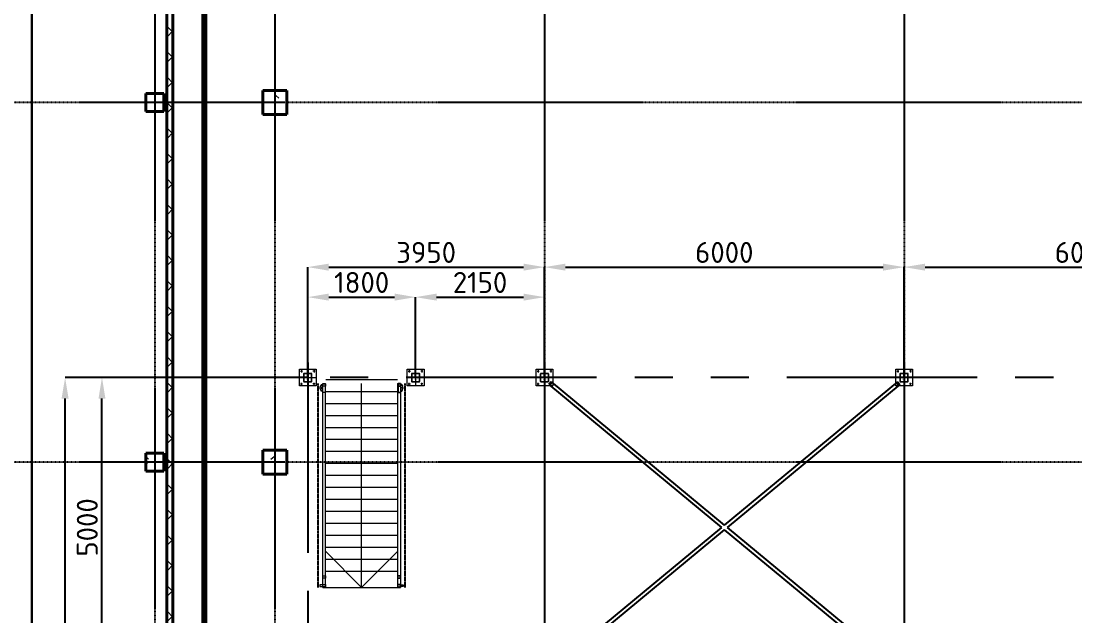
# Model space of a CAD drawing. Header units: millimetres. Extents: x 2140 to 223837, y 2113 to 170313.
# Drawn here: x 13429 to 31012, y 45192 to 55115 of the extents above; entities that cross this region are included whole.
import ezdxf
from ezdxf.enums import TextEntityAlignment as Align

# ---------------------------------------------------------------- set-up
doc = ezdxf.new("R2010")
doc.units = ezdxf.units.MM
for name, pattern in [('DASHDOT_axis', [24, 20, -1.5, 1, -1.5]), ('PHANTOM', [12.7, 6.35, -1.27, 1.27, -1.27, 1.27, -1.27]), ('Линия сетки', [22.225, 12.7, -3.175, 3.175, -3.175])]:
    doc.linetypes.add(name, pattern=pattern)
for name, color, linetype in [('0_ANNOT_Dimensions', 7, 'Continuous'), ('43.СЖ', 152, 'Continuous'), ('Стены', 7, 'Continuous')]:
    doc.layers.add(name, color=color, linetype=linetype)
for name, color, linetype, lineweight in [('40.Колонны', 7, 'Continuous', 20), ('47.Лестница', 154, 'Continuous', 15), ('A-DETL-GENF', 7, 'Continuous', 18), ('S-COLS', 7, 'Continuous', 18)]:
    doc.layers.add(name, color=color, linetype=linetype, lineweight=lineweight)
doc.styles.add('GOST', font='isocpeur.ttf')
doc.styles.get("Standard").update_dxf_attribs({"font": 'isocpeur.ttf'})
doc.dimstyles.new('100', dxfattribs={"dimtxt": 100, "dimasz": 100, "dimexe": 1, "dimexo": 10, "dimgap": 40, "dimtad": 1, "dimdec": 0, "dimzin": 0, "dimdsep": 46, "dimtxsty": 'Standard', "dimcen": 0.09, "dimadec": 0, "dimazin": 0, "dimtfac": 1, "dimtdec": 0, "dimtofl": 0, "dimtmove": 0, "dimatfit": 3, "dimfxl": 1, "dimtolj": 1, "dimtzin": 0, "dimarcsym": 0})
doc.dimstyles.new('350', dxfattribs={"dimtxt": 350, "dimasz": 350, "dimexe": 1, "dimexo": 10, "dimgap": 70, "dimtad": 1, "dimdec": 0, "dimzin": 0, "dimdsep": 46, "dimtxsty": 'Standard', "dimcen": 0.09, "dimadec": 0, "dimazin": 0, "dimtfac": 1, "dimtdec": 0, "dimtofl": 0, "dimtmove": 0, "dimatfit": 3, "dimfxl": 1, "dimtolj": 1, "dimtzin": 0, "dimarcsym": 0})
doc.dimstyles.new('Блоки мезонина', dxfattribs={"dimtxt": 10, "dimasz": 0.18, "dimexe": 0.18, "dimexo": 0.0625, "dimgap": 0.09, "dimtad": 0, "dimdec": 0, "dimzin": 0, "dimdsep": 46, "dimtxsty": 'GOST', "dimblk": 'NONE', "dimcen": 0.09, "dimse1": 1, "dimse2": 1, "dimsd1": 1, "dimsd2": 1, "dimadec": 0, "dimazin": 0, "dimtfac": 1, "dimtdec": 0, "dimtofl": 0, "dimtmove": 0, "dimatfit": 3, "dimldrblk": 'NONE', "dimfxl": 1, "dimtolj": 1, "dimtzin": 0, "dimarcsym": 0})
pattern_1 = [(45, (61770, 82517.75), (-212.132, 212.132), []), (135, (61770, 82517.75), (-212.132, -212.132), [])]

# ---------------------------------------------------------------- blocks, each defined once
blk = doc.blocks.new('Сборный железобетон-Колонна квадратного сечения - 400x400-V113-В_АР_ПЭ_01 Этаж')
at = {"layer": 'S-COLS', "lineweight": 9}
h = blk.add_hatch(dxfattribs=at)
h.set_pattern_fill('FP_112', color=256, style=0, pattern_type=2)
h.set_pattern_definition([(50, (46223.1, 30897.8), (1457.472, -127.512), [152.4, -1676.4]), (355, (46223.1, 30897.8), (-281.942, 1528.454), [121.92, -1341.12]), (100.451, (46344.6, 30887.2), (1175.54, 1400.933), [129.52, -1424.72]), (46.184, (46223.1, 31304.2), (2168.63, -336.34), [228.6, -2514.6]), (96.636, (46403.8, 31276.2), (1899.22, 1979.42), [194.28, -2137.08]), (351.184, (46223, 31304.2), (1899.24, 1979.4), [182.88, -2011.68]), (21, (46426.3, 31202.6), (1212.915, -818.121), [152.4, -1676.4]), (326, (46426.3, 31202.6), (494.417, 1473.504), [121.92, -1341.12]), (71.451, (46527.4, 31134.4), (1707.337, 655.37), [129.52, -1424.72]), (37.5, (46223.1, 30897.8), (24.7094, 676.44), [67.056, -1257.808, 67.056, -2640.584]), (37.5, (46223.1, 30897.8), (24.7094, 676.44), [-1391.92, -1294.384, 67.056, -1279.144]), (7.5, (46223.1, 30897.8), (534.558, 801.444), [67.056, -709.168, 67.056, -1227.328, -513.08]), (7.5, (46223.1, 30897.8), (534.558, 801.444), [-2070.608, 67.056, -446.024]), (327.5, (45769.96, 30897.8), (1084.7275, -45.831), [67.056, -440.944, 67.056, -3621.024]), (327.5, (45769.96, 30897.8), (1084.7275, -45.831), [-575.056, -1517.904, 67.056, -2036.064]), (317.5, (45566.8, 30897.8), (1185.035, 203.414), [67.056, -593.344, 67.056, -985.52, -1493.52]), (317.5, (45566.8, 30897.8), (1185.035, 203.414), [-1712.976, 67.056, -1426.464])])
h.paths.add_polyline_path([(-225, -175), (175, -175), (173, 225), (-225, 225)], flags=0)
at = {"layer": 'S-COLS', "lineweight": 40}
for p, q in [((-223, 225), (-225, 225)), ((-225, 225), (-225, -175)), ((173, 225), (-223, 225)), ((175, 225), (173, 225)), ((175, -175), (175, 225)), ((-225, -175), (-223, -175)), ((-223, -175), (173, -175)), ((173, -175), (175, -175))]:
    blk.add_line(p, q, dxfattribs=at)
blk = doc.blocks.new('Сборный железобетон-Колонна квадратного сечения - 300x300-V99-В_АР_ПЭ_01 Этаж')
at = {"layer": 'S-COLS', "lineweight": 40}
for p, q in [((-173, 175), (-175, 175)), ((-175, 175), (-175, -125)), ((123, 175), (-173, 175)), ((125, 175), (123, 175)), ((125, -125), (125, 175)), ((-175, -125), (-173, -125)), ((-173, -125), (123, -125)), ((123, -125), (125, -125))]:
    blk.add_line(p, q, dxfattribs=at)
blk = doc.blocks.new('Сборный железобетон-Колонна квадратного сечения - 300x300-V100-В_АР_ПЭ_01 Этаж')
at = {"layer": 'S-COLS', "lineweight": 9}
h = blk.add_hatch(dxfattribs=at)
h.set_pattern_fill('FP_98', color=256, style=0, pattern_type=2)
h.set_pattern_definition([(50, (49223.1, 36897.8), (1457.472, -127.512), [152.4, -1676.4]), (355, (49223.1, 36897.8), (-281.942, 1528.454), [121.92, -1341.12]), (100.451, (49344.6, 36887.2), (1175.54, 1400.933), [129.52, -1424.72]), (46.184, (49223.1, 37304.2), (2168.63, -336.34), [228.6, -2514.6]), (96.636, (49403.8, 37276.2), (1899.22, 1979.42), [194.28, -2137.08]), (351.184, (49223, 37304.2), (1899.24, 1979.4), [182.88, -2011.68]), (21, (49426.3, 37202.6), (1212.915, -818.121), [152.4, -1676.4]), (326, (49426.3, 37202.6), (494.417, 1473.504), [121.92, -1341.12]), (71.451, (49527.4, 37134.4), (1707.337, 655.37), [129.52, -1424.72]), (37.5, (49223.1, 36897.8), (24.7094, 676.4402), [67.056, -1257.808, 67.056, -2640.584]), (37.5, (49223.1, 36897.8), (24.7094, 676.4402), [-1391.92, -1294.384, 67.056, -1279.144]), (7.5, (49223.1, 36897.8), (534.558, 801.444), [67.056, -709.168, 67.056, -1227.328, -513.08]), (7.5, (49223.1, 36897.8), (534.558, 801.444), [-2070.608, 67.056, -446.024]), (327.5, (48769.96, 36897.8), (1084.7275, -45.831), [67.056, -440.944, 67.056, -3621.024]), (327.5, (48769.96, 36897.8), (1084.7275, -45.831), [-575.056, -1517.904, 67.056, -2036.064]), (317.5, (48566.8, 36897.8), (1185.035, 203.414), [67.056, -593.344, 67.056, -985.52, -1493.52]), (317.5, (48566.8, 36897.8), (1185.035, 203.414), [-1712.976, 67.056, -1426.464])])
h.paths.add_polyline_path([(123, -125), (125, -125), (123, 175), (-175, 175), (-173, -125)], flags=0)
at = {"layer": 'S-COLS', "lineweight": 40}
for p, q in [((-173, 175), (-175, 175)), ((-175, 175), (-175, -125)), ((123, 175), (-173, 175)), ((125, 175), (123, 175)), ((125, -125), (125, 175)), ((-175, -125), (-173, -125)), ((-173, -125), (123, -125)), ((123, -125), (125, -125))]:
    blk.add_line(p, q, dxfattribs=at)
blk = doc.blocks.new('Сборный железобетон-Колонна квадратного сечения - 400x400-V114-В_АР_ПЭ_01 Этаж')
at = {"layer": 'S-COLS', "lineweight": 9}
h = blk.add_hatch(dxfattribs=at)
h.set_pattern_fill('FP_113', color=256, style=0, pattern_type=2)
h.set_pattern_definition([(50, (46223.1, 36897.8), (1457.472, -127.512), [152.4, -1676.4]), (355, (46223.1, 36897.8), (-281.942, 1528.454), [121.92, -1341.12]), (100.451, (46344.6, 36887.2), (1175.54, 1400.933), [129.52, -1424.72]), (46.184, (46223.1, 37304.2), (2168.63, -336.34), [228.6, -2514.6]), (96.636, (46403.8, 37276.2), (1899.22, 1979.42), [194.28, -2137.08]), (351.184, (46223, 37304.2), (1899.24, 1979.4), [182.88, -2011.68]), (21, (46426.3, 37202.6), (1212.915, -818.121), [152.4, -1676.4]), (326, (46426.3, 37202.6), (494.417, 1473.504), [121.92, -1341.12]), (71.451, (46527.4, 37134.4), (1707.337, 655.37), [129.52, -1424.72]), (37.5, (46223.1, 36897.8), (24.7094, 676.4402), [67.056, -1257.808, 67.056, -2640.584]), (37.5, (46223.1, 36897.8), (24.7094, 676.4402), [-1391.92, -1294.384, 67.056, -1279.144]), (7.5, (46223.1, 36897.8), (534.558, 801.444), [67.056, -709.168, 67.056, -1227.328, -513.08]), (7.5, (46223.1, 36897.8), (534.558, 801.444), [-2070.608, 67.056, -446.024]), (327.5, (45769.96, 36897.8), (1084.7275, -45.831), [67.056, -440.944, 67.056, -3621.024]), (327.5, (45769.96, 36897.8), (1084.7275, -45.831), [-575.056, -1517.904, 67.056, -2036.064]), (317.5, (45566.8, 36897.8), (1185.035, 203.414), [67.056, -593.344, 67.056, -985.52, -1493.52]), (317.5, (45566.8, 36897.8), (1185.035, 203.414), [-1712.976, 67.056, -1426.464])])
h.paths.add_polyline_path([(173, -175), (175, -175), (173, 225), (-225, 225), (-223, -175)], flags=0)
at = {"layer": 'S-COLS', "lineweight": 40}
for p, q in [((-223, 225), (-225, 225)), ((-225, 225), (-225, -175)), ((173, 225), (-223, 225)), ((175, 225), (173, 225)), ((175, -175), (175, 225)), ((-225, -175), (-223, -175)), ((-223, -175), (173, -175)), ((173, -175), (175, -175))]:
    blk.add_line(p, q, dxfattribs=at)
blk = doc.blocks.new('Линия разрыва - Линия разрыва-794957-В_АР_ПЭ_01 Этаж')
at = {"layer": 'A-DETL-GENF', "lineweight": 30}
blk.add_line((-81972, 0), (-243, 0), dxfattribs=at)
blk = doc.blocks.new('Помещение')
at = {"lineweight": 9}
h = blk.add_hatch(dxfattribs=at)
h.set_pattern_fill('FP_99', color=256, style=0, pattern_type=2)
h.set_pattern_definition(pattern_1)
h.paths.add_polyline_path([(13723.9036, 33324.9347), (13821.9036, 33324.9347), (13819.9036, 34344.9347), (13723.9036, 34344.9347), (13723.9036, 33344.9347)], flags=0)
h.paths.add_polyline_path([(13819.9036, 35354.9347), (13819.9036, 94644.9347), (13723.9036, 94644.9347), (13723.9036, 35354.9347)], flags=0)
h.paths.add_polyline_path([(13819.9036, 98844.9347), (13819.9036, 136644.9347), (13723.9036, 136644.9347), (13723.9036, 98844.9347)], flags=0)
h.paths.add_polyline_path([(13723.9036, 140844.9347), (13819.9036, 140844.9347), (13817.9036, 159946.9347), (13723.9036, 159944.9347), (13723.9036, 148287.773)], flags=0)
h = blk.add_hatch(dxfattribs=at)
h.set_pattern_fill('FP_99', color=256, style=0, pattern_type=2)
h.set_pattern_definition(pattern_1)
h.paths.add_polyline_path([(14369.9036, 36444.9347), (14369.9036, 94644.9347), (14323.9036, 94644.9347), (14323.9036, 36444.9347)], flags=0)
h.paths.add_polyline_path([(14369.9036, 98844.9347), (14369.9036, 136644.9347), (14323.9036, 136644.9347), (14323.9036, 98844.9347)], flags=0)
h.paths.add_polyline_path([(14323.9036, 140844.9347), (14369.9036, 140844.9347), (14369.9036, 159946.9347), (14323.9036, 159944.9347), (14323.9036, 148287.773)], flags=0)
at = {"color": 9, "linetype": 'Линия сетки', "true_color": 0xc7c8ca}
for p, q in [((13521.9036, 162172.4828), (13521.9036, 21779.4514)), ((15521.9036, 162172.4828), (15521.9036, 19239.4514)), ((20021.9036, 162172.4828), (20021.9036, 22887.2413)), ((26021.9036, 162172.4828), (26021.9036, 22887.2413)), ((113992.9741, 51644.9347), (7061.0864, 51644.9347)), ((113992.9741, 45644.9347), (7061.0864, 45644.9347))]:
    blk.add_line(p, q, dxfattribs=at)
at = {"lineweight": 18}
for p, q in [((13723.9036, 35354.9347), (13723.9036, 94644.9347)), ((13819.9036, 36444.9347), (13819.9036, 94644.9347)), ((14323.9036, 36444.9347), (14323.9036, 94644.9347)), ((14369.9036, 36444.9347), (14369.9036, 94644.9347))]:
    blk.add_line(p, q, dxfattribs=at)
at = {"lineweight": 40}
for p, q in [((13821.9036, 36446.9347), (13821.9036, 94644.9347)), ((14321.9036, 94644.9347), (14321.9036, 36446.9347)), ((14371.9036, 36446.9347), (14371.9036, 94644.9347)), ((13721.9036, 57244.9347), (13721.9036, 35354.9347))]:
    blk.add_line(p, q, dxfattribs=at)
at = {"rotation": 89.99999999999982}
blk.add_blockref('Линия разрыва - Линия разрыва-794957-В_АР_ПЭ_01 Этаж', (11467.3036, 99887.9109), dxfattribs=at)
for name, p in [('Сборный железобетон-Колонна квадратного сечения - 300x300-V99-В_АР_ПЭ_01 Этаж', (13546.9036, 51619.9347)), ('Сборный железобетон-Колонна квадратного сечения - 400x400-V113-В_АР_ПЭ_01 Этаж', (15546.9036, 51619.9347)), ('Сборный железобетон-Колонна квадратного сечения - 400x400-V113-В_АР_ПЭ_01 Этаж', (15546.9036, 51619.9347)), ('Сборный железобетон-Колонна квадратного сечения - 300x300-V100-В_АР_ПЭ_01 Этаж', (13546.9036, 45619.9347)), ('Сборный железобетон-Колонна квадратного сечения - 400x400-V114-В_АР_ПЭ_01 Этаж', (15546.9036, 45619.9347))]:
    blk.add_blockref(name, p)
blk = doc.blocks.new('*D1694')
at = {"layer": '0_ANNOT_Dimensions', "color": 0, "lineweight": -2, "transparency": 16777216}
for p, q in [((-50, 12760), (-50, 14594)), ((3900, 12760), (3900, 14594)), ((300, 14593), (3550, 14593))]:
    blk.add_line(p, q, dxfattribs=at)
at = {"layer": '0_ANNOT_Dimensions', "color": 0, "transparency": 16777216}
for points in [[(300, 14651), (300, 14534), (-50, 14593)], [(3550, 14651), (3550, 14534), (3900, 14593)]]:
    blk.add_solid(points, dxfattribs=at)
at = {"layer": 'Defpoints', "color": 0, "transparency": 16777216}
for p in [(3900, 14593), (-50, 12750), (3900, 12750)]:
    blk.add_point(p, dxfattribs=at)
at = {"layer": '0_ANNOT_Dimensions', "color": 0, "transparency": 16777216, "insert": (1925, 14838), "char_height": 350, "attachment_point": 5}
blk.add_mtext('\\A1;3950', dxfattribs=at)
blk = doc.blocks.new('*D1695')
at = {"layer": '0_ANNOT_Dimensions', "color": 0, "lineweight": -2, "transparency": 16777216}
for p, q in [((3900, 12760), (3900, 14594)), ((9900, 12760), (9900, 14594)), ((4250, 14593), (9550, 14593))]:
    blk.add_line(p, q, dxfattribs=at)
at = {"layer": '0_ANNOT_Dimensions', "color": 0, "transparency": 16777216}
for points in [[(4250, 14651), (4250, 14534), (3900, 14593)], [(9550, 14651), (9550, 14534), (9900, 14593)]]:
    blk.add_solid(points, dxfattribs=at)
at = {"layer": 'Defpoints', "color": 0, "transparency": 16777216}
for p in [(9900, 14593), (3900, 12750), (9900, 12750)]:
    blk.add_point(p, dxfattribs=at)
at = {"layer": '0_ANNOT_Dimensions', "color": 0, "transparency": 16777216, "insert": (6900, 14838), "char_height": 350, "attachment_point": 5}
blk.add_mtext('\\A1;6000', dxfattribs=at)
blk = doc.blocks.new('*D1696')
at = {"layer": '0_ANNOT_Dimensions', "color": 0, "lineweight": -2, "transparency": 16777216}
for p, q in [((-60, 12750), (-3484, 12750)), ((-3483, 8100), (-3483, 12400)), ((-60, 7750), (-3484, 7750))]:
    blk.add_line(p, q, dxfattribs=at)
at = {"layer": '0_ANNOT_Dimensions', "color": 0, "transparency": 16777216}
for points in [[(-3541, 12400), (-3425, 12400), (-3483, 12750)], [(-3541, 8100), (-3425, 8100), (-3483, 7750)]]:
    blk.add_solid(points, dxfattribs=at)
at = {"layer": 'Defpoints', "color": 0, "transparency": 16777216}
for p in [(-3483, 12750), (-50, 12750), (-50, 7750)]:
    blk.add_point(p, dxfattribs=at)
at = {"layer": '0_ANNOT_Dimensions', "color": 0, "transparency": 16777216, "insert": (-3728, 10250), "char_height": 350, "attachment_point": 5, "rotation": 90}
blk.add_mtext('\\A1;5000', dxfattribs=at)
blk = doc.blocks.new('*D1699')
at = {"layer": '0_ANNOT_Dimensions', "color": 0, "lineweight": -2, "transparency": 16777216}
for p, q in [((-1146, 12750), (-4099, 12750)), ((-4098, 400), (-4098, 12400)), ((-60, 50), (-4099, 50))]:
    blk.add_line(p, q, dxfattribs=at)
at = {"layer": '0_ANNOT_Dimensions', "color": 0, "transparency": 16777216}
for points in [[(-4157, 12400), (-4040, 12400), (-4098, 12750)], [(-4157, 400), (-4040, 400), (-4098, 50)]]:
    blk.add_solid(points, dxfattribs=at)
at = {"layer": 'Defpoints', "color": 0, "transparency": 16777216}
for p in [(-4098, 12750), (-1136, 12750), (-50, 50)]:
    blk.add_point(p, dxfattribs=at)
at = {"layer": '0_ANNOT_Dimensions', "color": 0, "transparency": 16777216, "insert": (-4343, 6400), "char_height": 350, "attachment_point": 5, "rotation": 90}
blk.add_mtext('\\A1;12700', dxfattribs=at)
blk = doc.blocks.new('*U1683')
at = {"color": 1, "linetype": 'DASHDOT_axis'}
for p, q in [((-140, 0), (140, 0)), ((-122.5, 105), (-87.5, 105)), ((-105, 122.5), (-105, 87.5)), ((0, 140), (0, -140)), ((122.5, 105), (87.5, 105)), ((105, 122.5), (105, 87.5)), ((-122.5, -105), (-87.5, -105)), ((-105, -122.5), (-105, -87.5)), ((122.5, -105), (87.5, -105)), ((105, -122.5), (105, -87.5))]:
    blk.add_line(p, q, dxfattribs=at)
at = {"color": 0}
blk.add_lwpolyline([(-140, 140), (140, 140), (140, -140), (-140, -140)], close=True, dxfattribs=at)
for points in [[(-58.8, -70), (58.8, -70, 0.4142136), (70, -58.8), (70, 58.8, 0.4142136), (58.8, 70), (-58.8, 70, 0.4142136), (-70, 58.8), (-70, -58.8, 0.4142136)], [(-58.8, -64.4), (58.8, -64.4, 0.4142136), (64.4, -58.8), (64.4, 58.8, 0.4142136), (58.8, 64.4), (-58.8, 64.4, 0.4142136), (-64.4, 58.8), (-64.4, -58.8, 0.4142136)]]:
    blk.add_lwpolyline(points, format="xyb", close=True, dxfattribs=at)
at = {"layer": 'Defpoints', "color": 5}
blk.add_attdef('ККК', text='', height=20, dxfattribs=at).set_placement((0, -35.3), align=Align.CENTER)
blk = doc.blocks.new('*D1691')
at = {"layer": '0_ANNOT_Dimensions', "color": 0, "lineweight": -2, "transparency": 16777216}
for p, q in [((9900, 12760), (9900, 14594)), ((15900, 12760), (15900, 14594)), ((10250, 14593), (15550, 14593))]:
    blk.add_line(p, q, dxfattribs=at)
at = {"layer": '0_ANNOT_Dimensions', "color": 0, "transparency": 16777216}
for points in [[(10250, 14651), (10250, 14534), (9900, 14593)], [(15550, 14651), (15550, 14534), (15900, 14593)]]:
    blk.add_solid(points, dxfattribs=at)
at = {"layer": 'Defpoints', "color": 0, "transparency": 16777216}
for p in [(15900, 14593), (9900, 12750), (15900, 12750)]:
    blk.add_point(p, dxfattribs=at)
at = {"layer": '0_ANNOT_Dimensions', "color": 0, "transparency": 16777216, "insert": (12900, 14838), "char_height": 350, "attachment_point": 5}
blk.add_mtext('\\A1;6000', dxfattribs=at)
blk = doc.blocks.new('*U1684')
at = {"color": 0}
for p, q in [((4, 4826), (-35, 4780)), ((-35, 4780), (2848, 2395)), ((4, 4826), (2895, 2434)), ((5787, 4826), (2895, 2434)), ((5825, 4780), (2942, 2395)), ((5787, 4826), (5825, 4780)), ((2848, 2395), (-35, 10)), ((2895, 2356), (4, -36)), ((2895, 2356), (5787, -36)), ((2942, 2395), (5825, 10)), ((4, -36), (-35, 10)), ((5825, 10), (5787, -36))]:
    blk.add_line(p, q, dxfattribs=at)
at = {"style": 'GOST'}
blk.add_attdef('СЖ', (173, 0), '', height=50, dxfattribs=at)
blk = doc.blocks.new('*D1712')
at = {"layer": '0_ANNOT_Dimensions', "color": 0, "lineweight": -2, "transparency": 16777216}
for p, q in [((1750, 12760), (1750, 14093)), ((2100, 14092), (3550, 14092)), ((3900, 12760), (3900, 14093))]:
    blk.add_line(p, q, dxfattribs=at)
at = {"layer": '0_ANNOT_Dimensions', "color": 0, "transparency": 16777216}
for points in [[(2100, 14151), (2100, 14034), (1750, 14092)], [(3550, 14151), (3550, 14034), (3900, 14092)]]:
    blk.add_solid(points, dxfattribs=at)
at = {"layer": 'Defpoints', "color": 0, "transparency": 16777216}
for p in [(3900, 14092), (1750, 12750), (3900, 12750)]:
    blk.add_point(p, dxfattribs=at)
at = {"layer": '0_ANNOT_Dimensions', "color": 0, "transparency": 16777216, "insert": (2825, 14337), "char_height": 350, "attachment_point": 5}
blk.add_mtext('\\A1;2150', dxfattribs=at)
blk = doc.blocks.new('*D1710')
at = {"layer": '0_ANNOT_Dimensions', "color": 0, "lineweight": -2, "transparency": 16777216}
for p, q in [((-50, 12760), (-50, 14093)), ((300, 14092), (1400, 14092)), ((1750, 12760), (1750, 14093))]:
    blk.add_line(p, q, dxfattribs=at)
at = {"layer": '0_ANNOT_Dimensions', "color": 0, "transparency": 16777216}
for points in [[(300, 14151), (300, 14034), (-50, 14092)], [(1400, 14151), (1400, 14034), (1750, 14092)]]:
    blk.add_solid(points, dxfattribs=at)
at = {"layer": 'Defpoints', "color": 0, "transparency": 16777216}
for p in [(1750, 14092), (-50, 12750), (1750, 12750)]:
    blk.add_point(p, dxfattribs=at)
at = {"layer": '0_ANNOT_Dimensions', "color": 0, "transparency": 16777216, "insert": (850, 14337), "char_height": 350, "attachment_point": 5}
blk.add_mtext('\\A1;1800', dxfattribs=at)
blk = doc.blocks.new('*D1643')
at = {"layer": 'Defpoints', "color": 0, "transparency": 16777216}
for p in [(-600, 0), (600, 36), (600, 0)]:
    blk.add_point(p, dxfattribs=at)
at = {"layer": 'Defpoints', "color": 0, "transparency": 16777216, "insert": (588, 36), "char_height": 10, "attachment_point": 5, "style": 'GOST'}
blk.add_mtext('\\A1;1200', dxfattribs=at)
blk = doc.blocks.new('_None')
blk = doc.blocks.new('*D1652')
at = {"layer": 'Defpoints', "color": 0, "transparency": 16777216}
for p in [(-650, 0), (-698, -3400), (-650, -3400)]:
    blk.add_point(p, dxfattribs=at)
at = {"color": 0, "transparency": 16777216, "insert": (-708, -3340), "char_height": 20, "attachment_point": 5, "rotation": 90}
blk.add_mtext('\\A1;3400', dxfattribs=at)
blk = doc.blocks.new('*U1680')
at = {"color": 142}
blk.add_lwpolyline([(0, 0), (40, 0), (40, 148), (0, 148), (0, 130, -0.414214), (-5, 125), (-21, 125, 0.319979), (-26, 121), (-40, 82, 0.083206), (-40, 80), (-40, 62, 0.083206), (-40, 60), (-26, 21, 0.319979), (-21, 18), (-5, 18, -0.414214), (0, 13)], format="xyb", close=True, dxfattribs=at)
at = {"color": 0}
for centre, radius in [((-20, 71), 6), ((-20, 111), 3.5), ((-20, 31), 3.5)]:
    blk.add_circle(centre, radius, dxfattribs=at)
blk = doc.blocks.new('МК2 Сетка колонн и осей')
at = {"color": 9, "linetype": 'PHANTOM', "ltscale": 500, "true_color": 0xc7c8ca}
for p, q in [((-50, 13000), (-50, -260)), ((3900, 13000), (3900, -260)), ((9900, 13000), (9900, -260)), ((87320, 12750), (-477.4, 12750))]:
    blk.add_line(p, q, dxfattribs=at)
at = {"layer": '40.Колонны'}
for p in [(-50, 12750), (1750, 12750), (3900, 12750), (9900, 12750)]:
    blk.add_blockref('*U1683', p, dxfattribs=at).add_auto_attribs({'ККК': 'К140'})
at = {"layer": '43.СЖ', "color": 0}
blk.add_blockref('*U1684', (4005, 7855), dxfattribs=at).add_auto_attribs({'СЖ': 'СЖ1'})
at = {"layer": '0_ANNOT_Dimensions'}
for base, p1, p2, picture, middle in [((3900, 14592.8), (-50, 12750), (3900, 12750), '*D1694', (1925, 14837.8)), ((9900, 14592.8), (3900, 12750), (9900, 12750), '*D1695', (6900, 14837.8)), ((15900, 14592.8), (9900, 12750), (15900, 12750), '*D1691', (12900, 14837.8)), ((1750, 14092.4), (-50, 12750), (1750, 12750), '*D1710', (850, 14337.4)), ((3900, 14092.4), (1750, 12750), (3900, 12750), '*D1712', (2825, 14337.4))]:
    dim = blk.add_linear_dim(base=base, p1=p1, p2=p2, dimstyle='350', dxfattribs=at)
    dim.commit()
    dim.dimension.update_dxf_attribs({"geometry": picture, "text_midpoint": middle})
for base, p1, p2, picture, middle in [((-4098.3, 12750), (-50, 50), (-1136.4, 12750), '*D1699', (-4343.3, 6400)), ((-3483, 12750), (-50, 7750), (-50, 12750), '*D1696', (-3728, 10250))]:
    dim = blk.add_linear_dim(base=base, p1=p1, p2=p2, angle=90, dimstyle='350', dxfattribs=at)
    dim.commit()
    dim.dimension.update_dxf_attribs({"geometry": picture, "text_midpoint": middle})
blk = doc.blocks.new('*U1651')
at = {"color": 0}
for p, q in [((-649.5, -3400), (-649.5, 0)), ((649.5, 0), (-649.5, 0)), ((-600, -3400), (-600, 0)), ((0, 0), (-600, -600)), ((0, 0), (0, -3400)), ((0, 0), (598.1, -600)), ((600, 0), (600, -3400)), ((649.5, 0), (649.5, -3400)), ((598.1, -270), (-600, -270)), ((598.1, -470), (-600, -470)), ((598.1, -470), (-600, -470)), ((598.1, -670), (-600, -670)), ((598.1, -670), (-600, -670)), ((598.1, -870), (-600, -870)), ((598.1, -1070), (-600, -1070)), ((598.1, -1270), (-600, -1270)), ((598.1, -1470), (-600, -1470)), ((598.1, -1670), (-600, -1670)), ((598.1, -1870), (-600, -1870)), ((598.1, -2070), (-600, -2070)), ((598.1, -2270), (-600, -2270)), ((598.1, -2470), (-600, -2470)), ((598.1, -2670), (-600, -2670)), ((598.1, -2870), (-600, -2870)), ((598.1, -3070), (-600, -3070)), ((598.1, -3270), (-600, -3270)), ((-600, -3400), (-649.5, -3400)), ((598.1, -3470), (-600, -3470)), ((649.5, -3400), (600, -3400))]:
    blk.add_line(p, q, dxfattribs=at)
for points in [[(-644.5, -44), (-694.5, -44), (-694.5, -16), (-644.5, -16)], [(644.5, -44), (694.5, -44), (694.5, -16), (644.5, -16)], [(-644.5, -3395), (-604.5, -3395), (-604.5, -3355), (-644.5, -3355)], [(644.5, -3395), (604.5, -3395), (604.5, -3355), (644.5, -3355)]]:
    blk.add_lwpolyline(points, close=True)
at = {"lineweight": 5}
for points in [[(-644.5, -50), (-604.5, -50), (-604.5, -10), (-644.5, -10)], [(-644.5, -195), (-604.5, -195), (-604.5, -155), (-644.5, -155)], [(644.5, -50), (604.5, -50), (604.5, -10), (644.5, -10)], [(644.5, -195), (604.5, -195), (604.5, -155), (644.5, -155)]]:
    blk.add_lwpolyline(points, close=True, dxfattribs=at)
at = {"layer": 'Defpoints', "linetype": 'PHANTOM'}
for p, q in [((-724.5, 0), (-724.5, -3400)), ((724.5, 0), (724.5, -3400))]:
    blk.add_line(p, q, dxfattribs=at)
at = {"color": 0}
blk.add_blockref('*U1680', (-649.5, -3400), dxfattribs=at)
at = {"color": 0, "xscale": -1, "rotation": 359.9999999999879}
blk.add_blockref('*U1680', (649.5, -3400), dxfattribs=at)
at = {"color": 0}
dim = blk.add_linear_dim(base=(-698.2, -3400), p1=(-649.5, 0), p2=(-649.5, -3400), angle=90, dimstyle='100', override={"dimscale": 2, "dimtxt": 10, "dimgap": 0, "dimse1": 1, "dimse2": 1, "dimsd1": 1, "dimsd2": 1}, dxfattribs=at)
dim.commit()
dim.dimension.update_dxf_attribs({"geometry": '*D1652', "text_midpoint": (-698.2, -3340.4), "dimtype": 128})
at = {"layer": 'Defpoints', "color": 5}
dim = blk.add_linear_dim(base=(600, 36.1), p1=(-600, 0), p2=(600, 0), dimstyle='Блоки мезонина', override={"dimjust": 2}, dxfattribs=at)
dim.commit()
dim.dimension.update_dxf_attribs({"geometry": '*D1643', "text_midpoint": (587.6, 36.1)})

msp = doc.modelspace()

# ---------------------------------------------------------------- block references
at = {"layer": 'Стены'}
msp.add_blockref('Помещение', (2139.8, 2112.9), dxfattribs=at)

# ---------------------------------------------------------------- next in the draw order: block references
msp.add_blockref('МК2 Сетка колонн и осей', (18261.7, 36417.7))
at = {"layer": '47.Лестница', "color": 0, "rotation": 180}
msp.add_blockref('*U1651', (19110.7, 45667.7), dxfattribs=at)

doc.saveas('drawing.dxf')
